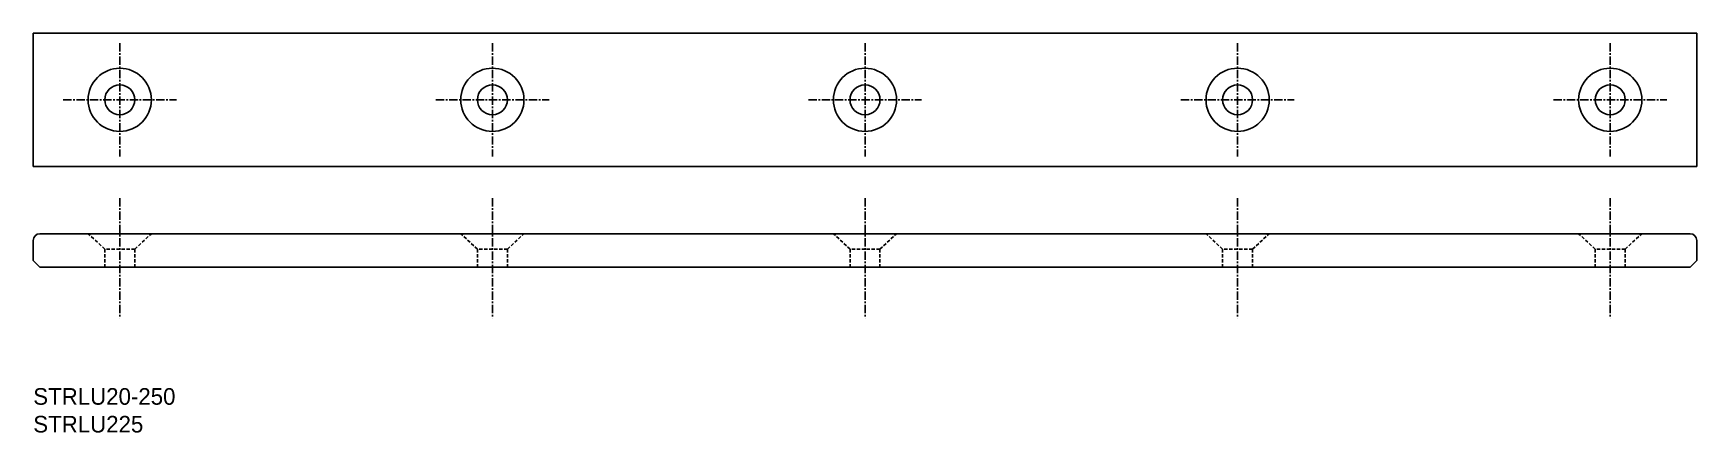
# Model space of a CAD drawing. Extents: x 10 to 260, y 10 to 70.
import ezdxf

# ---------------------------------------------------------------- set-up
doc = ezdxf.new("R2010")
doc.units = 0
doc.linetypes.add('CENTER', pattern=[2, 1.25, -0.25, 0.25, -0.25])
doc.linetypes.add('DASHED', pattern=[0.75, 0.5, -0.25])
doc.layers.get('0').update_dxf_attribs({"linetype": 'CONTINUOUS'})
doc.layers.add('CENTER', color=1, linetype='CENTER')

msp = doc.modelspace()

# ---------------------------------------------------------------- linework, layer by layer
at = {"color": 7, "linetype": 'CONTINUOUS'}
for p, q in [((10, 70), (260, 70)), ((10, 70), (10, 50)), ((260, 70), (260, 50)), ((10, 50), (260, 50)), ((10, 38.87), (10, 35.87)), ((11, 39.87), (259, 39.87)), ((260, 38.87), (260, 35.87)), ((11, 34.87), (10, 35.87)), ((259, 34.87), (260, 35.87)), ((11, 34.87), (259, 34.87))]:
    msp.add_line(p, q, dxfattribs=at)
at = {"color": 3, "linetype": 'DASHED'}
for p, q in [((20.75, 37.57), (18.25, 39.87)), ((20.75, 37.57), (20.75, 34.87)), ((25.25, 37.57), (20.75, 37.57)), ((25.25, 37.57), (27.75, 39.87)), ((25.25, 37.57), (25.25, 34.87)), ((76.75, 37.57), (74.25, 39.87)), ((81.25, 37.57), (76.75, 37.57)), ((76.75, 37.57), (76.75, 34.87)), ((81.25, 37.57), (83.75, 39.87)), ((81.25, 37.57), (81.25, 34.87)), ((132.75, 37.57), (130.25, 39.87)), ((137.25, 37.57), (132.75, 37.57)), ((132.75, 37.57), (132.75, 34.87)), ((137.25, 37.57), (139.75, 39.87)), ((137.25, 37.57), (137.25, 34.87)), ((188.75, 37.57), (186.25, 39.87)), ((193.25, 37.57), (188.75, 37.57)), ((188.75, 37.57), (188.75, 34.87)), ((193.25, 37.57), (195.75, 39.87)), ((193.25, 37.57), (193.25, 34.87)), ((244.75, 37.57), (242.25, 39.87)), ((249.25, 37.57), (244.75, 37.57)), ((244.75, 37.57), (244.75, 34.87)), ((249.25, 37.57), (251.75, 39.87)), ((249.25, 37.57), (249.25, 34.87))]:
    msp.add_line(p, q, dxfattribs=at)
at = {"color": 7, "linetype": 'CONTINUOUS'}
for centre, radius in [((23, 60), 4.75), ((79, 60), 4.75), ((135, 60), 4.75), ((191, 60), 4.75), ((247, 60), 4.75), ((23, 60), 2.25), ((79, 60), 2.25), ((135, 60), 2.25), ((191, 60), 2.25), ((247, 60), 2.25)]:
    msp.add_circle(centre, radius, dxfattribs=at)
for centre, start, end in [((11, 38.87), 90, 180), ((259, 38.87), 0, 90)]:
    msp.add_arc(centre, 1, start, end, dxfattribs=at)
at = {"layer": 'CENTER', "color": 1, "linetype": 'CENTER'}
for p, q in [((23, 68.51), (23, 51.49)), ((79, 68.51), (79, 51.49)), ((135, 68.51), (135, 51.49)), ((191, 68.51), (191, 51.49)), ((247, 68.51), (247, 51.49)), ((14.49, 60), (31.51, 60)), ((70.49, 60), (87.51, 60)), ((126.49, 60), (143.51, 60)), ((182.49, 60), (199.51, 60)), ((238.49, 60), (255.51, 60)), ((20, 50), (20, 50)), ((23, 45.2), (23, 27.16)), ((79, 45.2), (79, 27.16)), ((135, 45.2), (135, 27.16)), ((191, 45.2), (191, 27.16)), ((247, 45.2), (247, 27.16))]:
    msp.add_line(p, q, dxfattribs=at)

# ---------------------------------------------------------------- texts
at = {"color": 7, "linetype": 'CONTINUOUS'}
for s, p in [('STRLU20-250', (10, 14.17)), ('STRLU225', (10, 10))]:
    msp.add_text(s, height=2.5, dxfattribs=at).set_placement(p)

doc.saveas('drawing.dxf')
